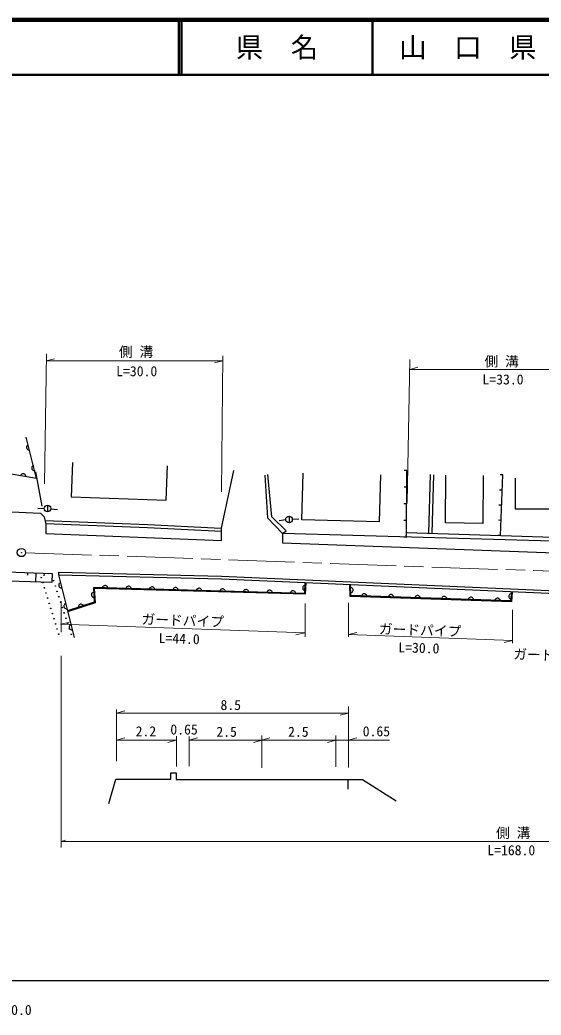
# Model space of a CAD drawing. Units: millimetres, scale not verified. Extents: x 40000 to 680000, y 20000 to 380000.
# Drawn here: x 268818 to 363711, y 198715 to 380000 of the extents above; entities that cross this region are included whole.
import ezdxf
from ezdxf.enums import TextEntityAlignment as Align

# ---------------------------------------------------------------- set-up
doc = ezdxf.new("R2010")
doc.units = ezdxf.units.MM
doc.header["$LTSCALE"] = 1000
doc.linetypes.add('CHAIN', pattern=[18.5, 12, -1.5, 3.5, -1.5])
for name, color, linetype, lineweight in [('M-BGD', 7, 'Continuous', 25), ('M-BMK', 2, 'CHAIN', 13), ('M-BMK-SRVR', 3, 'Continuous', 25), ('M-STR-HTXT', 7, 'Continuous', 13), ('M-STR-STRC', 7, 'Continuous', 25), ('M-TTL', 2, 'Continuous', 140), ('M-TTL-BAND', 7, 'Continuous', 25), ('M-TTL-LINE', 7, 'Continuous', 50)]:
    doc.layers.add(name, color=color, linetype=linetype, lineweight=lineweight)
doc.layers.add('M-TTL-TXT', color=7, linetype='Continuous')
doc.styles.add('ＭＳ ゴシック', font='')
doc.styles.get('ＭＳ ゴシック').set_extended_font_data('MS Gothic')

msp = doc.modelspace()

# ---------------------------------------------------------------- linework, layer by layer
at = {"layer": 'M-BGD'}
for p, q in [((271863, 296489), (269982, 304000)), ((271863, 296489), (237580, 302251)), ((270035, 302224), (270025, 302098)), ((270025, 302098), (270064, 301943)), ((270069, 302336), (270035, 302224)), ((270064, 301943), (270132, 301836)), ((270142, 302457), (270069, 302336)), ((270132, 301836), (270215, 301754)), ((270224, 302539), (270142, 302457)), ((270215, 301754), (270336, 301681)), ((270331, 302607), (270224, 302539)), ((270336, 301681), (270448, 301647)), ((270448, 301647), (270574, 301637)), ((278382, 299353), (278157, 293110)), ((269280, 297309), (269171, 297266)), ((269405, 297328), (269280, 297309)), ((269563, 297302), (269405, 297328)), ((270975, 298469), (270966, 298343)), ((270966, 298343), (271005, 298187)), ((271009, 298580), (270975, 298469)), ((271005, 298187), (271073, 298081)), ((271082, 298702), (271009, 298580)), ((271073, 298081), (271155, 297998)), ((271165, 298784), (271082, 298702)), ((271155, 297998), (271276, 297926)), ((271271, 298852), (271165, 298784)), ((271276, 297926), (271388, 297892)), ((271388, 297892), (271514, 297882)), ((271646, 297671), (272792, 291424)), ((295437, 292486), (295663, 298747)), ((305536, 287401), (307778, 297914)), ((320173, 288917), (320376, 297438)), ((339294, 297914), (338794, 297918)), ((339192, 285742), (339294, 297914)), ((268980, 297095), (268921, 296984)), ((269056, 297184), (268980, 297095)), ((269171, 297266), (269056, 297184)), ((269674, 297242), (269563, 297302)), ((269763, 297167), (269674, 297242)), ((269845, 297052), (269763, 297167)), ((269888, 296943), (269845, 297052)), ((269907, 296818), (269888, 296943)), ((313431, 297046), (313868, 289320)), ((314676, 289495), (313966, 297204)), ((334456, 297103), (334253, 288582)), ((343248, 286513), (343598, 297193)), ((343853, 286493), (344209, 297105)), ((346278, 288357), (346379, 297080)), ((353190, 297001), (353089, 288278)), ((356740, 297103), (356241, 297121)), ((356328, 286081), (356740, 297103)), ((356328, 286081), (356740, 297103)), ((358972, 296494), (358972, 290915)), ((339268, 294871), (338768, 294875)), ((356637, 294347), (356138, 294366)), ((278157, 293110), (295437, 292486)), ((273256, 290975), (272056, 290950)), ((273856, 291587), (273856, 290387)), ((274453, 290928), (275647, 290810)), ((339243, 291828), (338743, 291832)), ((356534, 291592), (356035, 291611)), ((358972, 290915), (368405, 290915)), ((273374, 288786), (292083, 288070)), ((313868, 289320), (316608, 286463)), ((317313, 286959), (314676, 289495)), ((317224, 288912), (316039, 288721)), ((317816, 289608), (317816, 288408)), ((318415, 289042), (319613, 289110)), ((334253, 288582), (320173, 288917)), ((339217, 288785), (338717, 288789)), ((353089, 288278), (346278, 288357)), ((356431, 288837), (355931, 288855)), ((292057, 287470), (273511, 288180)), ((305537, 286834), (292057, 287470)), ((292083, 288070), (305383, 287442)), ((316608, 286426), (317313, 286959)), ((339175, 285782), (339201, 286646)), ((339201, 286646), (371932, 285567)), ((373364, 284806), (316608, 286426)), ((339192, 285742), (338692, 285746)), ((356328, 286081), (355828, 286100)), ((183314, 282291), (274715, 279175)), ((274657, 277490), (182474, 280752)), ((270220, 279328), (270202, 278824)), ((271718, 279277), (271661, 277596)), ((273216, 279226), (273199, 278721)), ((275834, 279407), (275831, 278907)), ((275834, 279407), (305492, 278670)), ((274715, 279175), (274657, 277490)), ((275831, 278907), (305502, 278170)), ((275831, 278907), (278677, 267491)), ((276077, 277422), (275995, 277339)), ((276184, 277490), (276077, 277422)), ((305492, 278670), (373328, 275693)), ((305502, 278170), (373315, 275193)), ((320684, 275524), (320764, 277500)), ((320828, 275370), (320913, 277494)), ((275888, 277107), (275878, 276981)), ((275878, 276981), (275917, 276825)), ((275922, 277218), (275888, 277107)), ((275917, 276825), (275985, 276719)), ((275995, 277339), (275922, 277218)), ((275985, 276719), (276067, 276636)), ((276067, 276636), (276188, 276563)), ((276188, 276563), (276300, 276529)), ((276300, 276529), (276426, 276519)), ((282025, 275652), (281931, 275547)), ((282121, 275718), (282025, 275652)), ((282239, 275765), (282121, 275718)), ((320684, 275524), (282191, 276598)), ((282191, 276598), (282344, 273933)), ((320828, 275370), (282350, 276444)), ((282350, 276444), (282500, 273826)), ((283873, 276672), (283830, 276553)), ((283936, 276770), (283873, 276672)), ((284039, 276867), (283936, 276770)), ((284141, 276924), (284039, 276867)), ((284262, 276961), (284141, 276924)), ((284422, 276956), (284262, 276961)), ((284540, 276913), (284422, 276956)), ((284639, 276850), (284540, 276913)), ((284736, 276748), (284639, 276850)), ((284793, 276646), (284736, 276748)), ((284830, 276525), (284793, 276646)), ((288150, 276552), (288107, 276433)), ((288213, 276650), (288150, 276552)), ((288316, 276748), (288213, 276650)), ((288418, 276805), (288316, 276748)), ((288539, 276841), (288418, 276805)), ((288699, 276837), (288539, 276841)), ((288817, 276794), (288699, 276837)), ((288916, 276731), (288817, 276794)), ((289013, 276628), (288916, 276731)), ((289070, 276526), (289013, 276628)), ((289107, 276405), (289070, 276526)), ((292427, 276433), (292384, 276314)), ((292490, 276531), (292427, 276433)), ((292593, 276628), (292490, 276531)), ((292695, 276685), (292593, 276628)), ((292816, 276722), (292695, 276685)), ((292976, 276718), (292816, 276722)), ((293094, 276674), (292976, 276718)), ((293193, 276611), (293094, 276674)), ((293290, 276509), (293193, 276611)), ((293347, 276407), (293290, 276509)), ((293384, 276286), (293347, 276407)), ((296704, 276313), (296661, 276195)), ((296767, 276412), (296704, 276313)), ((296870, 276509), (296767, 276412)), ((296972, 276566), (296870, 276509)), ((297093, 276603), (296972, 276566)), ((297253, 276598), (297093, 276603)), ((297371, 276555), (297253, 276598)), ((297470, 276492), (297371, 276555)), ((297567, 276389), (297470, 276492)), ((297624, 276288), (297567, 276389)), ((297661, 276167), (297624, 276288)), ((300981, 276194), (300938, 276075)), ((301044, 276292), (300981, 276194)), ((301147, 276389), (301044, 276292)), ((301249, 276447), (301147, 276389)), ((301370, 276483), (301249, 276447)), ((301530, 276479), (301370, 276483)), ((301648, 276435), (301530, 276479)), ((301747, 276373), (301648, 276435)), ((301844, 276270), (301747, 276373)), ((301901, 276168), (301844, 276270)), ((301938, 276047), (301901, 276168)), ((305258, 276075), (305215, 275956)), ((305321, 276173), (305258, 276075)), ((305424, 276270), (305321, 276173)), ((305526, 276327), (305424, 276270)), ((305647, 276364), (305526, 276327)), ((305807, 276359), (305647, 276364)), ((305925, 276316), (305807, 276359)), ((306024, 276253), (305925, 276316)), ((306121, 276151), (306024, 276253)), ((306178, 276049), (306121, 276151)), ((306215, 275928), (306178, 276049)), ((309535, 275955), (309492, 275836)), ((309598, 276054), (309535, 275955)), ((309701, 276151), (309598, 276054)), ((309803, 276208), (309701, 276151)), ((309924, 276245), (309803, 276208)), ((310084, 276240), (309924, 276245)), ((310202, 276197), (310084, 276240)), ((310301, 276134), (310202, 276197)), ((310398, 276031), (310301, 276134)), ((310455, 275930), (310398, 276031)), ((310492, 275808), (310455, 275930)), ((313812, 275836), (313769, 275717)), ((313875, 275934), (313812, 275836)), ((313978, 276031), (313875, 275934)), ((314080, 276088), (313978, 276031)), ((314201, 276125), (314080, 276088)), ((314361, 276121), (314201, 276125)), ((314479, 276077), (314361, 276121)), ((314578, 276015), (314479, 276077)), ((314675, 275912), (314578, 276015)), ((314732, 275810), (314675, 275912)), ((314769, 275689), (314732, 275810)), ((318089, 275716), (318046, 275598)), ((318152, 275815), (318089, 275716)), ((318255, 275912), (318152, 275815)), ((318357, 275969), (318255, 275912)), ((318478, 276006), (318357, 275969)), ((318638, 276001), (318478, 276006)), ((318756, 275958), (318638, 276001)), ((318855, 275895), (318756, 275958)), ((318952, 275792), (318855, 275895)), ((319009, 275691), (318952, 275792)), ((319046, 275570), (319009, 275691)), ((320308, 276609), (320301, 276449)), ((320301, 276449), (320336, 276327)), ((320352, 276727), (320308, 276609)), ((320336, 276327), (320392, 276225)), ((320416, 276825), (320352, 276727)), ((320392, 276225), (320488, 276121)), ((320520, 276921), (320416, 276825)), ((320488, 276121), (320586, 276057)), ((320622, 276977), (320520, 276921)), ((320586, 276057), (320704, 276013)), ((320744, 277012), (320622, 276977)), ((328952, 274982), (328868, 277144)), ((329096, 275127), (329019, 277138)), ((329160, 276597), (329038, 276632)), ((329077, 275633), (329195, 275677)), ((329262, 276541), (329160, 276597)), ((329195, 275677), (329293, 275741)), ((329366, 276445), (329262, 276541)), ((329293, 275741), (329389, 275845)), ((329430, 276347), (329366, 276445)), ((329389, 275845), (329445, 275947)), ((329474, 276229), (329430, 276347)), ((329445, 275947), (329480, 276069)), ((329480, 276069), (329474, 276229)), ((358293, 275853), (358198, 274158)), ((358443, 275846), (358340, 274003)), ((282344, 273933), (277470, 272330)), ((282500, 273826), (277507, 272185)), ((281877, 275444), (281844, 275321)), ((281844, 275321), (281853, 275162)), ((281853, 275162), (281900, 275044)), ((281931, 275547), (281877, 275444)), ((281900, 275044), (281965, 274948)), ((281965, 274948), (282071, 274854)), ((282071, 274854), (282174, 274799)), ((282174, 274799), (282296, 274766)), ((358340, 274003), (328952, 274982)), ((358198, 274158), (329096, 275127)), ((331066, 275182), (331022, 275063)), ((331129, 275280), (331066, 275182)), ((331232, 275376), (331129, 275280)), ((331334, 275433), (331232, 275376)), ((331455, 275469), (331334, 275433)), ((331615, 275464), (331455, 275469)), ((331734, 275420), (331615, 275464)), ((331832, 275356), (331734, 275420)), ((331928, 275253), (331832, 275356)), ((331985, 275151), (331928, 275253)), ((332021, 275030), (331985, 275151)), ((335916, 275020), (335872, 274902)), ((335979, 275118), (335916, 275020)), ((336083, 275215), (335979, 275118)), ((336185, 275271), (336083, 275215)), ((336306, 275307), (336185, 275271)), ((336466, 275302), (336306, 275307)), ((336584, 275258), (336466, 275302)), ((336682, 275195), (336584, 275258)), ((336779, 275091), (336682, 275195)), ((336836, 274990), (336779, 275091)), ((336871, 274868), (336836, 274990)), ((340766, 274859), (340722, 274740)), ((340830, 274957), (340766, 274859)), ((340933, 275053), (340830, 274957)), ((341035, 275110), (340933, 275053)), ((341156, 275146), (341035, 275110)), ((341316, 275140), (341156, 275146)), ((341435, 275097), (341316, 275140)), ((341533, 275033), (341435, 275097)), ((341629, 274930), (341533, 275033)), ((341686, 274828), (341629, 274930)), ((341722, 274707), (341686, 274828)), ((345617, 274697), (345573, 274579)), ((345680, 274795), (345617, 274697)), ((345783, 274892), (345680, 274795)), ((345885, 274948), (345783, 274892)), ((346007, 274984), (345885, 274948)), ((346166, 274979), (346007, 274984)), ((346285, 274935), (346166, 274979)), ((346383, 274872), (346285, 274935)), ((346480, 274768), (346383, 274872)), ((346536, 274666), (346480, 274768)), ((346572, 274545), (346536, 274666)), ((350467, 274536), (350423, 274417)), ((350530, 274634), (350467, 274536)), ((350634, 274730), (350530, 274634)), ((350736, 274787), (350634, 274730)), ((350857, 274823), (350736, 274787)), ((351017, 274817), (350857, 274823)), ((351135, 274773), (351017, 274817)), ((351233, 274710), (351135, 274773)), ((351330, 274607), (351233, 274710)), ((351387, 274505), (351330, 274607)), ((351423, 274384), (351387, 274505)), ((355318, 274374), (355274, 274255)), ((355381, 274472), (355318, 274374)), ((355484, 274569), (355381, 274472)), ((355586, 274625), (355484, 274569)), ((355707, 274661), (355586, 274625)), ((355867, 274656), (355707, 274661)), ((355986, 274612), (355867, 274656)), ((356084, 274549), (355986, 274612)), ((356180, 274445), (356084, 274549)), ((356237, 274343), (356180, 274445)), ((356273, 274222), (356237, 274343)), ((357831, 275109), (357822, 274949)), ((357822, 274949), (357855, 274827)), ((357877, 275226), (357831, 275109)), ((357855, 274827), (357909, 274724)), ((357943, 275323), (357877, 275226)), ((357909, 274724), (358004, 274618)), ((358048, 275417), (357943, 275323)), ((358004, 274618), (358100, 274553)), ((358151, 275471), (358048, 275417)), ((358100, 274553), (358218, 274506)), ((358273, 275505), (358151, 275471)), ((276837, 273301), (276827, 273175)), ((276827, 273175), (276866, 273020)), ((276871, 273413), (276837, 273301)), ((276866, 273020), (276933, 272913)), ((276943, 273534), (276871, 273413)), ((276933, 272913), (277016, 272830)), ((277026, 273616), (276943, 273534)), ((277016, 272830), (277137, 272758)), ((277133, 273684), (277026, 273616)), ((277137, 272758), (277249, 272724)), ((277249, 272724), (277375, 272714)), ((279458, 273216), (279432, 273102)), ((279432, 273102), (279432, 272975)), ((279522, 273342), (279458, 273216)), ((279598, 273430), (279522, 273342)), ((279700, 273506), (279598, 273430)), ((279852, 273556), (279700, 273506)), ((279978, 273555), (279852, 273556)), ((280092, 273529), (279978, 273555)), ((280218, 273466), (280092, 273529)), ((280306, 273389), (280218, 273466)), ((280382, 273288), (280306, 273389)), ((277785, 269496), (277775, 269369)), ((277775, 269369), (277814, 269214)), ((277819, 269607), (277785, 269496)), ((277814, 269214), (277882, 269107)), ((277892, 269728), (277819, 269607)), ((277882, 269107), (277964, 269025)), ((277975, 269811), (277892, 269728)), ((277964, 269025), (278086, 268952)), ((278081, 269879), (277975, 269811)), ((278086, 268952), (278197, 268918)), ((278197, 268918), (278323, 268908)), ((285030, 237251), (286272, 241689)), ((286272, 241689), (296289, 241689)), ((296289, 241689), (296289, 242865)), ((296289, 242865), (297292, 242865)), ((297292, 242865), (297292, 241645)), ((297292, 241645), (331221, 241645)), ((328524, 241645), (328524, 239896)), ((331221, 241645), (337302, 237738))]:
    msp.add_line(p, q, dxfattribs=at)
for centre, radius in [((273856, 290987), 600), ((317816, 289008), 600), ((272697, 278422), 50), ((272987, 277484), 50), ((274936, 277853), 50), ((273277, 276546), 50), ((273567, 275608), 50), ((275258, 276874), 50), ((275581, 275895), 50), ((273856, 274670), 50), ((274146, 273731), 50), ((275903, 274917), 50), ((276226, 273938), 50), ((274436, 272793), 50), ((276548, 272959), 50), ((276871, 271980), 50), ((274726, 271855), 50), ((275015, 270917), 50), ((277193, 271001), 50), ((275305, 269979), 50), ((275595, 269041), 50), ((277516, 270022), 50), ((277838, 269043), 50), ((275885, 268102), 50), ((278161, 268064), 50)]:
    msp.add_circle(centre, radius, dxfattribs=at)
at = {"layer": 'M-BMK'}
msp.add_line((269844, 282947), (368146, 279477), dxfattribs=at)
at = {"layer": 'M-BMK-SRVR'}
for radius in [750, 30]:
    msp.add_circle((269094, 282973), radius, dxfattribs=at)
at = {"layer": 'M-STR-HTXT'}
for p, q in [((273646, 319154), (273294, 295518)), ((273627, 317899), (275135, 318288)), ((273627, 317899), (305776, 317899)), ((305776, 317899), (304268, 317509)), ((305793, 318802), (305512, 294041)), ((339820, 318157), (339321, 292104)), ((339786, 316347), (341295, 316733)), ((339786, 316347), (371846, 316347)), ((276339, 274099), (276339, 268472)), ((328671, 273839), (328671, 267606)), ((320750, 273710), (320750, 267606)), ((358524, 272541), (358524, 266438)), ((276334, 269920), (277848, 270287)), ((276218, 269937), (320736, 268340)), ((320736, 268340), (319049, 267971)), ((328679, 268050), (330193, 268416)), ((328631, 268050), (358492, 266971)), ((358492, 266971), (356978, 266605)), ((276339, 264179), (276339, 229268)), ((286422, 254370), (286422, 244977)), ((286422, 253741), (287922, 254161)), ((328654, 243797), (328654, 254933)), ((286422, 253741), (328654, 253741)), ((328654, 253741), (327154, 253321)), ((286422, 248779), (287922, 249199)), ((286422, 248779), (297279, 248779)), ((297279, 248779), (295779, 248359)), ((297300, 244017), (297300, 249507)), ((299638, 248779), (301138, 249199)), ((299638, 248779), (312877, 248779)), ((299652, 244080), (299652, 249444)), ((312877, 248779), (311377, 248359)), ((312846, 248779), (314346, 249199)), ((312846, 248779), (328654, 248779)), ((312858, 249663), (312858, 243766)), ((326331, 248779), (324831, 248359)), ((326364, 249632), (326364, 243923)), ((328654, 248801), (330154, 249221)), ((328654, 248801), (336136, 248801)), ((276339, 230348), (277089, 230558)), ((276339, 230348), (439787, 230348))]:
    msp.add_line(p, q, dxfattribs=at)
at = {"layer": 'M-STR-STRC'}
for p, q in [((265995, 290473), (272593, 290163)), ((272593, 290163), (273213, 289498)), ((273213, 289498), (273523, 288126)), ((273523, 288126), (273523, 286443)), ((273523, 286443), (305538, 285170)), ((305538, 285170), (305536, 287401)), ((316608, 286463), (316608, 284772)), ((316608, 284772), (372404, 282665))]:
    msp.add_line(p, q, dxfattribs=at)
at = {"layer": 'M-TTL'}
msp.add_line((680000, 380000), (40000, 380000), dxfattribs=at)
at = {"layer": 'M-TTL-BAND'}
msp.add_line((40000, 205000), (579000, 205000), dxfattribs=at)
at = {"layer": 'M-TTL-LINE'}
for p, q in [((297750, 380000), (297750, 370000)), ((298250, 380000), (298250, 370000)), ((333000, 380000), (333000, 370000)), ((40000, 370000), (680000, 370000))]:
    msp.add_line(p, q, dxfattribs=at)

# ---------------------------------------------------------------- texts
at = {"layer": 'M-STR-HTXT', "style": 'ＭＳ ゴシック'}
for s, p in [('側 溝', (289972, 319538)), ('側 溝', (356533, 317798)), ('L=30.0', (290087, 316013)), ('L=33.0', (356778, 314513)), ('8.5', (307204, 255202)), ('2.2', (291759, 250411)), ('0.65', (298704, 250741)), ('2.5', (306461, 250328)), ('2.5', (319511, 250328)), ('0.65', (333725, 250411)), ('側 溝', (358633, 231902)), ('L=168.0', (358283, 228756))]:
    msp.add_text(s, height=1833, dxfattribs=at).set_placement(p, align=Align.MIDDLE_CENTER)
for s, rotation, p in [('ガードパイプ', 358.1, (298461, 270610)), ('ガードパイプ', 358.1, (341679, 268847)), ('L=44.0', 358.1, (297822, 267302)), ('L=30.0', 358.1, (341462, 265618)), ('ガードパイプ', 358.3, (366150, 264272))]:
    msp.add_text(s, height=1833, rotation=rotation, dxfattribs=at).set_placement(p, align=Align.MIDDLE_CENTER)
at = {"layer": 'M-TTL-BAND', "style": 'ＭＳ ゴシック'}
msp.add_text('200.0', height=1833, dxfattribs=at).set_placement((267844, 198195), align=Align.BOTTOM_CENTER)
at = {"layer": 'M-TTL-TXT', "style": 'ＭＳ ゴシック'}
for s, p in [('県\u3000名', (315625, 375000)), ('山\u3000口\u3000県', (350375, 375000))]:
    msp.add_text(s, height=3666, dxfattribs=at).set_placement(p, align=Align.MIDDLE_CENTER)

doc.saveas('drawing.dxf')
